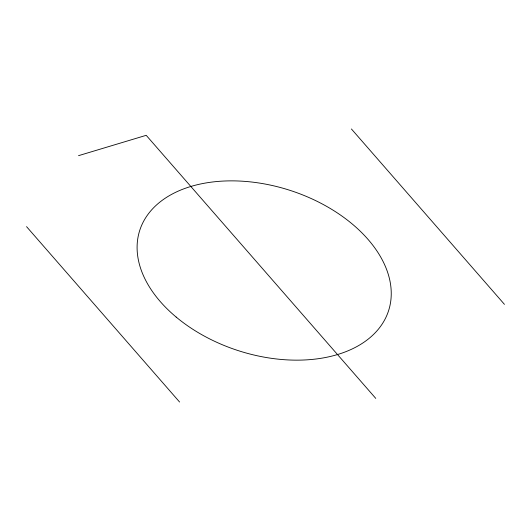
<?xml version="1.0" encoding="UTF-8"?>
<svg xmlns="http://www.w3.org/2000/svg" width="531" height="531" viewBox="0 0 531 531"><rect width="100%" height="100%" fill="white"/><g stroke="black" fill="none" stroke-linecap="round" stroke-linejoin="round"><path stroke-width="0.8" d="M78.528 155.669L146.204 135.319L375.769 398.396M351.409 128.973L504.45 304.356M26.55 226.644L179.591 402.027M176.153 317.053A130.739 84.21 17.9 0 0 387.557 313.589A130.739 84.21 17.9 0 0 228.815 180.885A130.739 84.21 17.9 0 0 176.153 317.053"/></g></svg>
